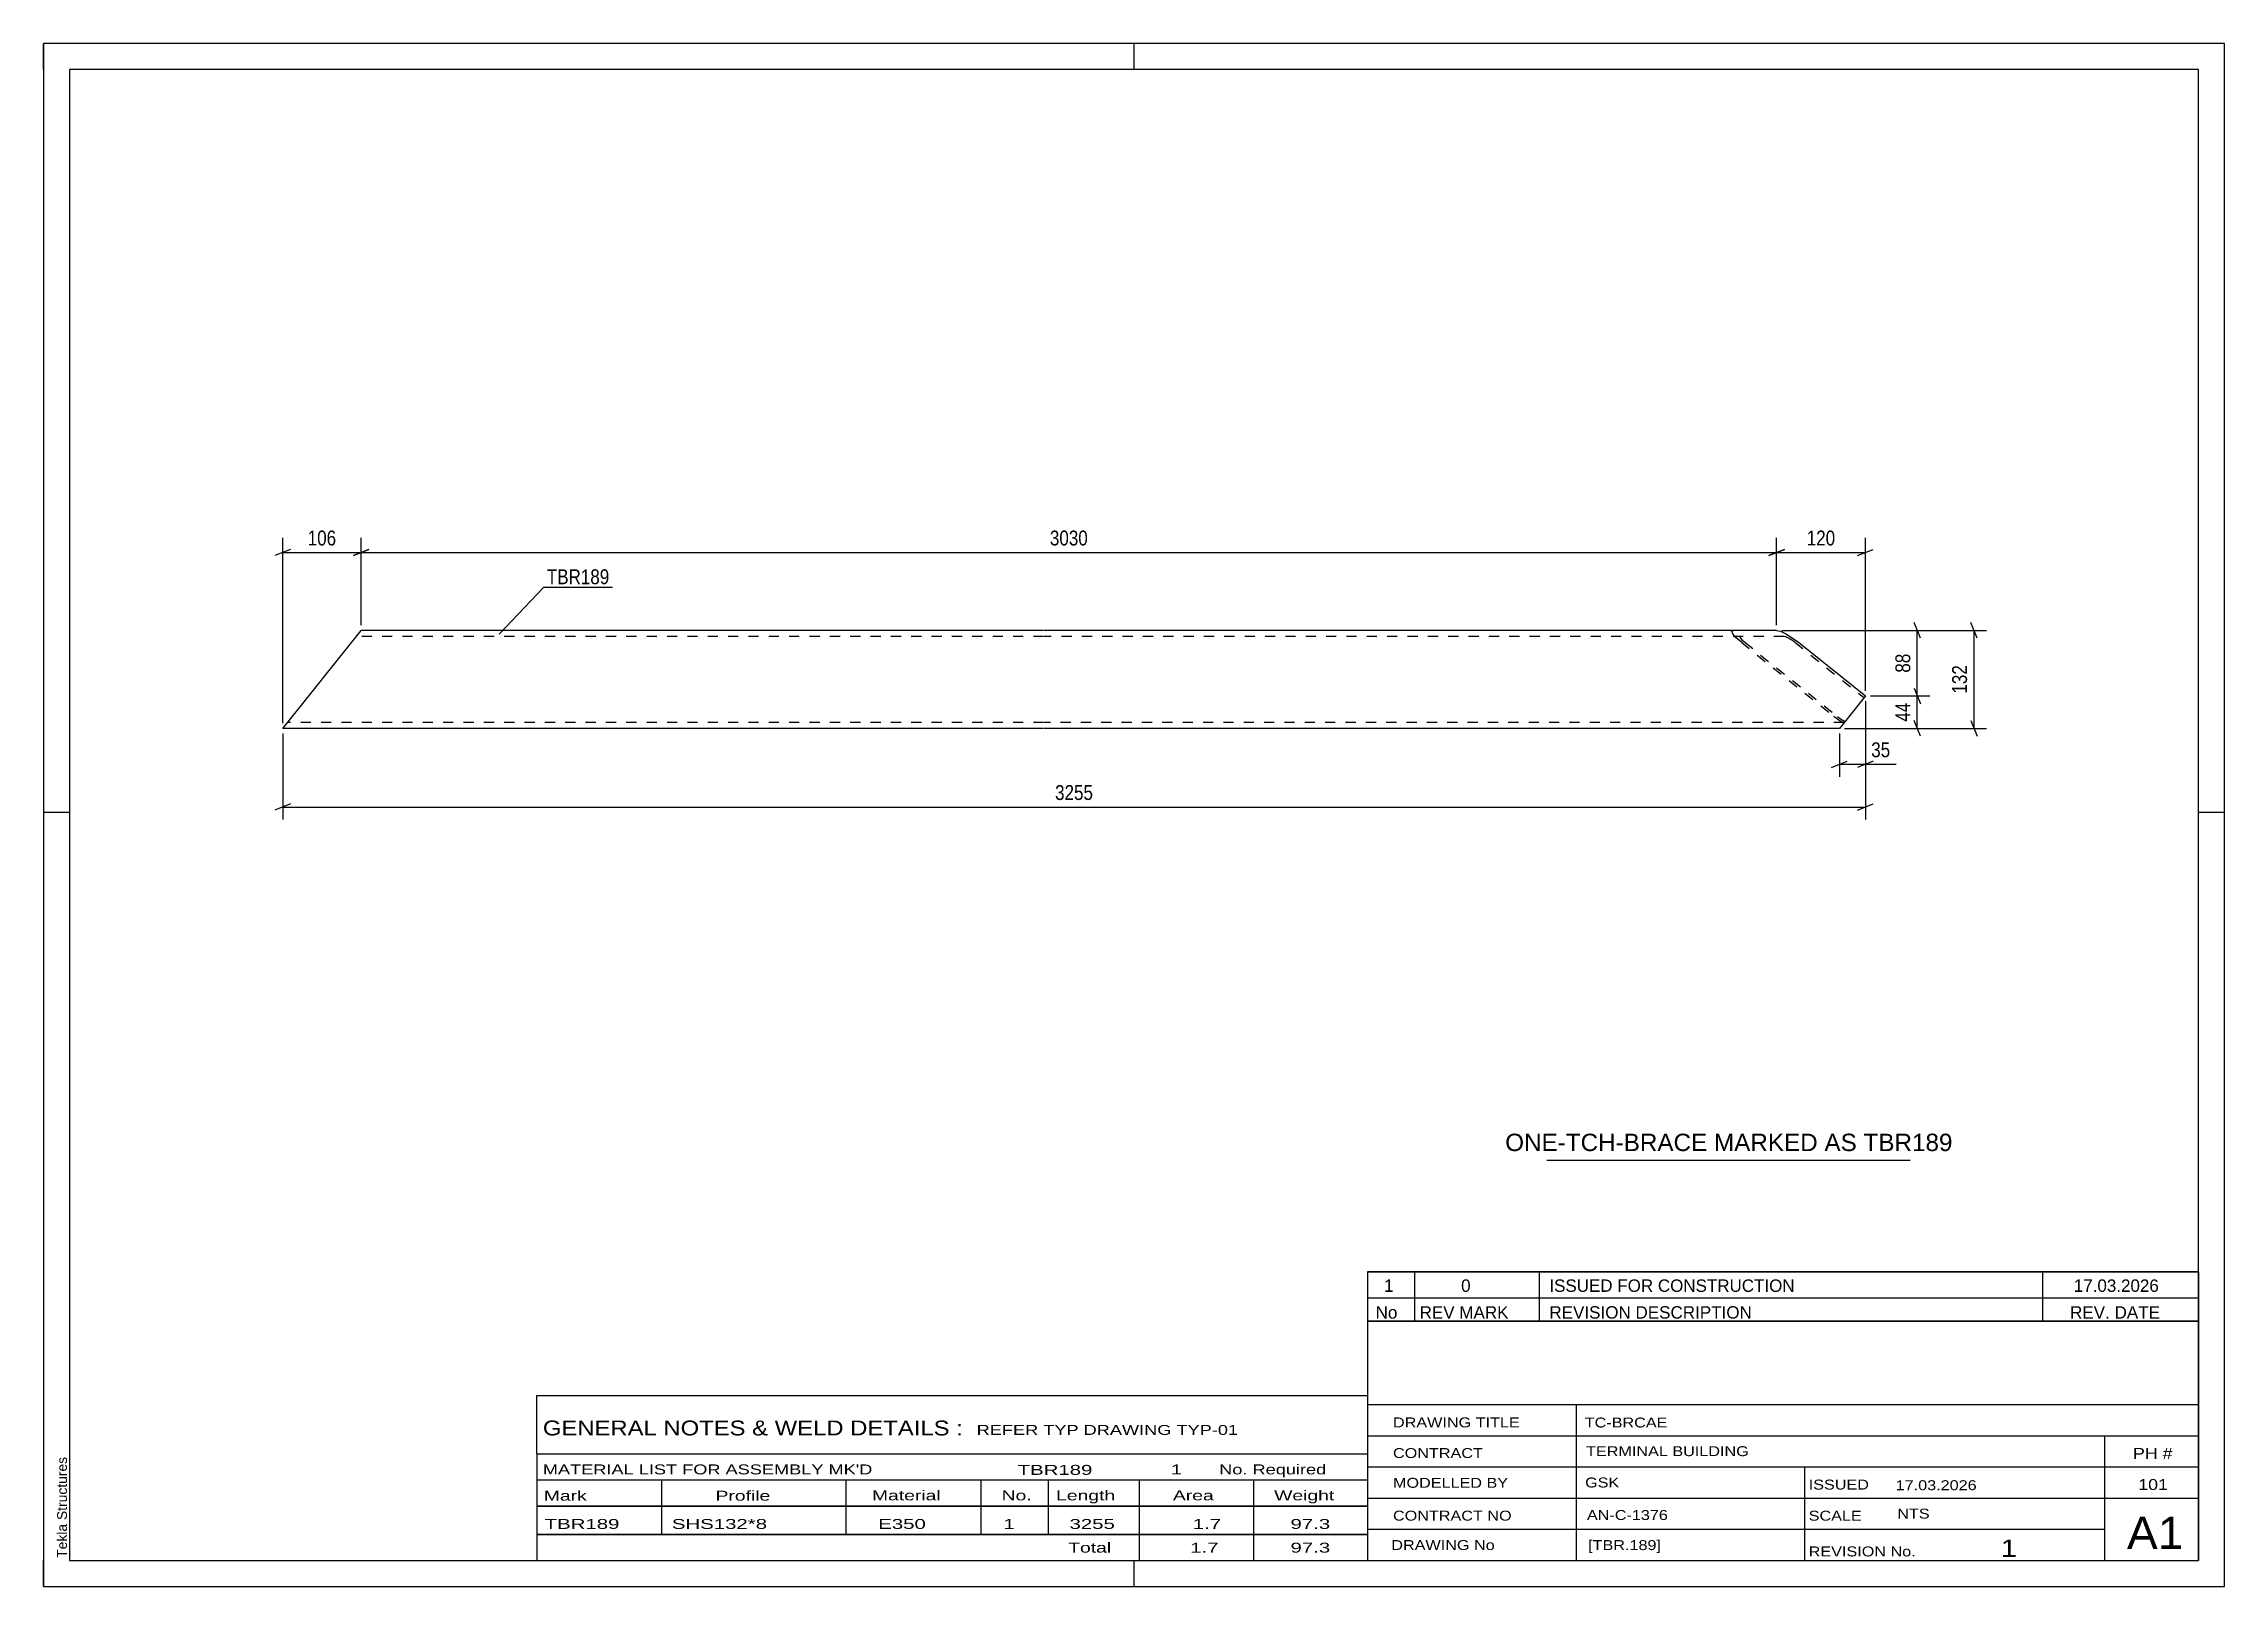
# Model space of a CAD drawing. Header units: millimetres. Extents: x 0 to 420, y 0 to 297.
import ezdxf

# ---------------------------------------------------------------- set-up
doc = ezdxf.new("R2010")
doc.units = ezdxf.units.MM
doc.linetypes.add('DXK_LINE_DOT2', pattern=[3.9198, 1.9599, -1.9599])
doc.styles.add('Arial', font='arial.ttf', dxfattribs={"height": 0.2})
doc.styles.add('Arial Narrow', font='ARIALN.TTF', dxfattribs={"height": 0.2})

# ---------------------------------------------------------------- blocks, each defined once
blk = doc.blocks.new('Unknown-580580416-1343')
at = {"color": 5, "linetype": 'Continuous'}
for p, q in [((420, 297), (0, 297)), ((0, 297), (0, 0)), ((0, 292), (0, 297)), ((210, 292), (210, 297)), ((420, 0), (420, 297)), ((415, 292), (5, 292)), ((5, 292), (5, 5)), ((415, 5), (415, 292)), ((5, 149), (0, 149)), ((420, 149), (415, 149)), ((0, 0), (0, 5)), ((5, 5), (415, 5)), ((210, 0), (210, 5)), ((0, 0), (420, 0))]:
    blk.add_line(p, q, dxfattribs=at)
at = {"color": 174, "linetype": 'Continuous', "style": 'Arial'}
blk.add_text('Tekla Structures', height=1.9102, rotation=90, dxfattribs=at).set_placement((4.5, 5.5))
blk = doc.blocks.new('Part-580580416-1250 - 1164')
at = {"color": 2, "linetype": 'Continuous'}
for p, q in [((46.06, 165.18), (61.15, 184.04)), ((192.58, 184.04), (61.15, 184.04)), ((333.76, 184.04), (192.68, 184.04)), ((333.76, 184.04), (334.49, 183.86)), ((334.49, 183.86), (335.54, 183.37)), ((335.54, 183.37), (336.76, 182.63)), ((336.76, 182.63), (337.95, 181.75)), ((337.95, 181.75), (350.85, 171.42)), ((350.85, 171.42), (345.85, 165.18)), ((192.58, 165.18), (46.06, 165.18)), ((345.85, 165.18), (192.68, 165.18))]:
    blk.add_line(p, q, dxfattribs=at)
at = {"color": 7, "linetype": 'DXK_LINE_DOT2'}
for p, q in [((192.58, 182.89), (60.24, 182.89)), ((335.19, 182.89), (192.68, 182.89)), ((325.15, 183.86), (325.44, 184.04)), ((325.34, 183.37), (325.15, 183.86)), ((325.97, 182.63), (325.34, 183.37)), ((326.97, 181.75), (325.97, 182.63)), ((326.72, 182.81), (326.87, 182.89)), ((326.79, 182.63), (326.72, 182.81)), ((326.82, 182.56), (326.79, 182.63)), ((326.82, 182.56), (327.14, 182.19)), ((326.97, 181.75), (344.81, 167.47)), ((327.14, 182.19), (327.63, 181.75)), ((327.63, 181.75), (345.48, 167.47)), ((335.55, 182.81), (335.19, 182.89)), ((336.08, 182.56), (335.55, 182.81)), ((336.69, 182.19), (336.08, 182.56)), ((337.28, 181.75), (336.69, 182.19)), ((337.28, 181.75), (350.59, 171.1)), ((46.97, 166.32), (47.04, 166.41)), ((192.58, 166.32), (46.97, 166.32)), ((346.77, 166.32), (192.68, 166.32)), ((346.01, 166.59), (344.81, 167.47)), ((345.48, 167.47), (346.08, 167.03)), ((346.66, 166.19), (346.01, 166.59)), ((346.08, 167.03), (346.68, 166.66)), ((346.68, 166.66), (346.94, 166.54)), ((347.04, 166.66), (346.98, 166.59))]:
    blk.add_line(p, q, dxfattribs=at)
blk = doc.blocks.new('StraightDimension-580580416-2008 - 1164')
at = {"color": 7, "linetype": 'Continuous'}
for p, q in [((361.45, 182.54), (360.25, 185.54)), ((334.76, 184.04), (363.25, 184.04)), ((360.85, 171.42), (360.85, 184.04)), ((360.25, 172.92), (361.45, 169.92)), ((351.85, 171.42), (363.25, 171.42))]:
    blk.add_line(p, q, dxfattribs=at)
at = {"color": 0}
blk.add_wipeout([(360.1, 180.16), (355.9, 180.16), (355.9, 175.3), (360.1, 175.3)], dxfattribs=at)
at = {"color": 3, "style": 'Arial Narrow'}
blk.add_text('88', height=2.863, rotation=90.0002, dxfattribs=at).set_placement((359.5, 175.9))
blk = doc.blocks.new('StraightDimension-580580416-1756 - 1164')
at = {"color": 7, "linetype": 'Continuous'}
for p, q in [((333.76, 185.04), (333.76, 201.89)), ((350.85, 172.42), (350.85, 201.89)), ((335.26, 199.64), (332.26, 198.44)), ((333.76, 199.04), (350.85, 199.04)), ((349.35, 198.44), (352.35, 199.64))]:
    blk.add_line(p, q, dxfattribs=at)
at = {"color": 0}
blk.add_wipeout([(345.65, 199.79), (345.65, 203.99), (338.96, 203.99), (338.96, 199.79)], dxfattribs=at)
at = {"color": 3, "style": 'Arial Narrow'}
blk.add_text('120', height=2.863, dxfattribs=at).set_placement((339.56, 200.39))
blk = doc.blocks.new('StraightDimension-580580416-1757 - 1164')
at = {"color": 7, "linetype": 'Continuous'}
for p, q in [((61.15, 185.04), (61.15, 201.89)), ((333.76, 185.04), (333.76, 201.89)), ((62.65, 199.64), (59.65, 198.44)), ((61.15, 199.04), (333.76, 199.04)), ((332.26, 198.44), (335.26, 199.64))]:
    blk.add_line(p, q, dxfattribs=at)
at = {"color": 0}
blk.add_wipeout([(201.71, 199.79), (201.71, 203.99), (193.2, 203.99), (193.2, 199.79)], dxfattribs=at)
at = {"color": 3, "style": 'Arial Narrow'}
blk.add_text('3030', height=2.863, dxfattribs=at).set_placement((193.8, 200.39))
blk = doc.blocks.new('StraightDimension-580580416-1758 - 1164')
at = {"color": 7, "linetype": 'Continuous'}
for p, q in [((46.06, 166.18), (46.06, 201.89)), ((61.15, 185.04), (61.15, 201.89)), ((47.56, 199.64), (44.56, 198.44)), ((46.06, 199.04), (61.15, 199.04)), ((59.65, 198.44), (62.65, 199.64))]:
    blk.add_line(p, q, dxfattribs=at)
at = {"color": 0}
blk.add_wipeout([(56.95, 199.79), (56.95, 203.99), (50.26, 203.99), (50.26, 199.79)], dxfattribs=at)
at = {"color": 3, "style": 'Arial Narrow'}
blk.add_text('106', height=2.863, dxfattribs=at).set_placement((50.86, 200.39))
blk = doc.blocks.new('StraightDimension-580580416-1977 - 1164')
at = {"color": 7, "linetype": 'Continuous'}
for p, q in [((350.85, 170.42), (350.85, 147.64)), ((46.06, 164.18), (46.06, 147.64)), ((47.56, 150.64), (44.56, 149.44)), ((46.06, 150.04), (350.85, 150.04)), ((349.35, 149.44), (352.35, 150.64))]:
    blk.add_line(p, q, dxfattribs=at)
at = {"color": 0}
blk.add_wipeout([(202.71, 150.79), (202.71, 154.99), (194.2, 154.99), (194.2, 150.79)], dxfattribs=at)
at = {"color": 3, "style": 'Arial Narrow'}
blk.add_text('3255', height=2.863, dxfattribs=at).set_placement((194.8, 151.39))
blk = doc.blocks.new('StraightDimension-580580416-1989 - 1164')
at = {"color": 7, "linetype": 'Continuous'}
for p, q in [((350.85, 170.42), (350.85, 155.87)), ((345.85, 164.18), (345.85, 155.87)), ((344.35, 157.67), (347.35, 158.87)), ((345.85, 158.27), (350.85, 158.27)), ((352.35, 158.87), (349.35, 157.67))]:
    blk.add_line(p, q, dxfattribs=at)
at = {"color": 0}
blk.add_wipeout([(356.23, 159.02), (356.23, 163.22), (351.38, 163.22), (351.38, 159.02)], dxfattribs=at)
at = {"color": 7, "linetype": 'Continuous'}
blk.add_line((350.85, 158.27), (356.76, 158.27), dxfattribs=at)
blk.add_line((350.85, 158.27), (356.76, 158.27), dxfattribs=at)
at = {"color": 3, "style": 'Arial Narrow'}
blk.add_text('35', height=2.863, dxfattribs=at).set_placement((351.98, 159.62))
blk = doc.blocks.new('StraightDimension-580580416-2009 - 1164')
at = {"color": 7, "linetype": 'Continuous'}
for p, q in [((360.25, 172.92), (361.45, 169.92)), ((351.85, 171.42), (363.25, 171.42)), ((360.85, 165.18), (360.85, 171.42)), ((346.85, 165.18), (363.25, 165.18)), ((361.45, 163.68), (360.25, 166.68))]:
    blk.add_line(p, q, dxfattribs=at)
at = {"color": 0}
blk.add_wipeout([(360.1, 170.73), (355.9, 170.73), (355.9, 165.87), (360.1, 165.87)], dxfattribs=at)
at = {"color": 3, "style": 'Arial Narrow'}
blk.add_text('44', height=2.863, rotation=90.0002, dxfattribs=at).set_placement((359.5, 166.47))
blk = doc.blocks.new('StraightDimension-580580416-2038 - 1164')
at = {"color": 7, "linetype": 'Continuous'}
for p, q in [((372.38, 182.54), (371.18, 185.54)), ((334.76, 184.04), (374.18, 184.04)), ((371.78, 165.18), (371.78, 184.04)), ((346.85, 165.18), (374.18, 165.18)), ((371.18, 166.68), (372.38, 163.68))]:
    blk.add_line(p, q, dxfattribs=at)
at = {"color": 0}
blk.add_wipeout([(371.03, 177.95), (366.83, 177.95), (366.83, 171.27), (371.03, 171.27)], dxfattribs=at)
at = {"color": 3, "style": 'Arial Narrow'}
blk.add_text('132', height=2.863, rotation=90.0002, dxfattribs=at).set_placement((370.43, 171.87))
blk = doc.blocks.new('Unknown-580580416-2084')
at = {"color": 7, "linetype": 'Continuous'}
for p, q in [((255, 60.55), (415, 60.55)), ((415, 60.55), (255, 60.55)), ((255, 60.55), (255, 55.55)), ((264, 60.55), (264, 55.55)), ((288, 60.55), (288, 55.55)), ((385, 60.55), (385, 55.55)), ((415, 60.55), (415, 55.55)), ((255, 55.55), (415, 55.55)), ((255, 55.55), (255, 51.05)), ((255, 55.55), (415, 55.55)), ((264, 55.55), (264, 51.05)), ((288, 55.55), (288, 51.05)), ((385, 55.55), (385, 51.05)), ((415, 55.55), (415, 51.05)), ((415, 51.05), (255, 51.05))]:
    blk.add_line(p, q, dxfattribs=at)
at = {"color": 7, "linetype": 'Continuous', "style": 'Arial Narrow'}
for s, height, width, p in [('1', 2.39, 1.196471, (258.16, 56.7)), ('0', 2.39, 1.196471, (273, 56.7)), ('ISSUED FOR CONSTRUCTION', 2.3861, 1.196471, (290, 56.7)), ('17.03.2026', 2.386, 1.196471, (391, 56.7)), ('No', 2.386, 1.2, (256.54, 51.55)), ('REV MARK', 2.386, 1.2, (265, 51.55)), ('REVISION DESCRIPTION', 2.3861, 1.2, (290, 51.55)), ('REV. DATE', 2.386, 1.2, (390.28, 51.55))]:
    blk.add_text(s, height=height, dxfattribs=dict(at, width=width)).set_placement(p)
blk = doc.blocks.new('Unknown-580580416-2083')
at = {"color": 7, "linetype": 'Continuous'}
for p, q in [((255, 51.05), (255, 5)), ((255, 51.05), (415, 51.05)), ((415, 51), (415, 5)), ((255, 35), (415, 35)), ((295.14, 35), (295.14, 5)), ((255, 29), (415, 29)), ((397, 5.05), (397, 29.05)), ((255, 23), (415, 23)), ((339.14, 23), (339.14, 5)), ((255, 17), (415, 17)), ((255, 11), (397, 11)), ((255, 5), (415, 5))]:
    blk.add_line(p, q, dxfattribs=at)
at = {"color": 7, "style": 'Arial Narrow'}
for s, height, width, p in [('DRAWING TITLE', 1.9089, 1.425378, (259.88, 30.61)), ('TC-BRCAE', 1.909, 1.425378, (296.81, 30.59)), ('CONTRACT', 1.909, 1.425378, (259.88, 24.71)), ('TERMINAL BUILDING', 1.9089, 1.425378, (297.06, 25.07)), ('MODELLED BY', 1.9089, 1.425378, (259.88, 18.98)), ('GSK', 1.909, 1.425378, (296.88, 19.04)), ('ISSUED', 1.909, 1.425378, (339.94, 18.64)), ('17.03.2026', 1.909, 1.425378, (356.69, 18.52)), ('CONTRACT NO', 1.9089, 1.425378, (259.88, 12.66)), ('AN-C-1376', 1.909, 1.425378, (297.23, 12.78)), ('SCALE', 1.909, 1.425378, (339.94, 12.65)), ('A1', 6.204, 1.25, (401.24, 7.2)), ('DRAWING No', 1.909, 1.425378, (259.56, 7)), ('[TBR.189]', 1.909, 1.425378, (297.46, 6.99)), ('1', 3.34, 1.5, (376.91, 5.68)), ('REVISION No.', 1.9089, 1.425378, (339.94, 5.77))]:
    blk.add_text(s, height=height, dxfattribs=dict(at, width=width)).set_placement(p)
at = {"color": 7, "linetype": 'Continuous', "style": 'Arial Narrow'}
for s, height, width, p in [('PH #', 2.1, 1.42538, (402.4, 24.55)), ('101', 2.1, 1.42538, (403.41, 18.55)), ('NTS', 1.909, 1.425378, (357, 13.05))]:
    blk.add_text(s, height=height, dxfattribs=dict(at, width=width)).set_placement(p)
blk = doc.blocks.new('Unknown-580580416-2085')
at = {"color": 7, "linetype": 'Continuous'}
for p, q in [((95, 36.75), (255, 36.75)), ((95, 25.5), (95, 36.75)), ((255, 36.75), (255, 25.5)), ((95, 25.5), (255, 25.5)), ((95, 25.5), (95, 20.5)), ((255, 25.5), (255, 20.5)), ((95, 20.5), (255, 20.5)), ((95, 20.5), (95, 15.5)), ((119, 20.5), (119, 15.5)), ((154.5, 20.5), (154.5, 15.5)), ((180.5, 20.5), (180.5, 15.5)), ((193.5, 20.5), (193.5, 15.5)), ((211, 20.5), (211, 15.5)), ((233, 20.5), (233, 15.5)), ((255, 20.5), (255, 15.5)), ((95, 15.5), (255, 15.5)), ((95, 15.45), (95, 10.05)), ((95, 15.45), (255, 15.45)), ((119, 15.5), (119, 10)), ((154.5, 15.5), (154.5, 10)), ((180.5, 15.5), (180.5, 10)), ((193.5, 15.5), (193.5, 10)), ((211, 15.5), (211, 10)), ((233, 15.5), (233, 10)), ((255, 15.45), (255, 10.05)), ((95, 10.05), (255, 10.05)), ((95, 10), (255, 10)), ((95, 10), (95, 5)), ((211, 10), (211, 5)), ((233, 10), (233, 5)), ((255, 10), (255, 5)), ((95, 5), (255, 5))]:
    blk.add_line(p, q, dxfattribs=at)
at = {"color": 7, "style": 'Arial Narrow'}
for s, height, width, p in [('GENERAL NOTES & WELD DETAILS :', 2.8633, 1.4, (96.15, 29.06)), ('REFER TYP DRAWING TYP-01', 1.9089, 1.6, (179.7, 29.16)), ("MATERIAL LIST FOR ASSEMBLY MK'D", 1.9089, 1.6, (96.15, 21.56)), ('TBR189', 1.909, 1.794707, (187.59, 21.47)), ('1', 1.91, 1.794707, (217.08, 21.56)), ('No. Required', 1.9089, 1.6, (226.41, 21.56)), ('Mark', 1.909, 1.7, (96.34, 16.5)), ('Profile', 1.909, 1.7, (129.41, 16.5)), ('Material', 1.909, 1.7, (159.54, 16.56)), ('No.', 1.909, 1.7, (184.5, 16.56)), ('Length', 1.909, 1.7, (195, 16.56)), ('Area', 1.909, 1.7, (217.5, 16.56)), ('Weight', 1.909, 1.7, (237, 16.56))]:
    blk.add_text(s, height=height, dxfattribs=dict(at, width=width)).set_placement(p)
at = {"color": 7, "linetype": 'Continuous', "style": 'Arial Narrow'}
for s, height, width, p in [('TBR189', 1.909, 1.794707, (96.5, 11.06)), ('SHS132*8', 1.909, 1.794707, (121, 11.06)), ('E350', 1.909, 1.794707, (160.74, 11.06)), ('1', 1.91, 1.794707, (184.86, 11.06)), ('3255', 1.909, 1.794707, (197.58, 11.06)), ('1.7', 1.909, 1.794707, (221.32, 11.06)), ('97.3', 1.909, 1.794707, (240.14, 11.06)), ('Total', 1.909, 1.7, (197.33, 6.5)), ('1.7', 1.909, 1.794707, (220.83, 6.5)), ('97.3', 1.909, 1.794707, (240.14, 6.5))]:
    blk.add_text(s, height=height, dxfattribs=dict(at, width=width)).set_placement(p)
blk = doc.blocks.new('Unknown-580580416-2086')
at = {"color": 7, "linetype": 'Continuous'}
blk.add_line((289.5, 82.05), (359.5, 82.05), dxfattribs=at)
at = {"color": 7, "style": 'Arial'}
blk.add_text('ONE-TCH-BRACE MARKED AS TBR189', height=3.3428, dxfattribs=at).set_placement((281.49, 83.8))
blk = doc.blocks.new('Mark-580580416-1304 - 1164')
at = {"color": 0}
blk.add_wipeout([(108.97, 192.93), (108.97, 195.93), (96.91, 195.93), (96.91, 192.93)], dxfattribs=at)
blk.add_wipeout([(108.97, 192.93), (108.97, 195.93), (96.91, 195.93), (96.91, 192.93)], dxfattribs=at)
at = {"color": 30, "linetype": 'Continuous'}
for p, q in [((87.73, 183.31), (96.31, 192.33)), ((96.31, 192.33), (109.57, 192.33))]:
    blk.add_line(p, q, dxfattribs=at)
at = {"color": 3, "style": 'Arial Narrow'}
blk.add_text('TBR189', height=2.863, dxfattribs=at).set_placement((96.91, 192.93))

msp = doc.modelspace()

# ---------------------------------------------------------------- block references
for name in ['Unknown-580580416-1343', 'Part-580580416-1250 - 1164', 'Unknown-580580416-2086', 'Unknown-580580416-2084', 'Unknown-580580416-2083', 'Unknown-580580416-2085']:
    msp.add_blockref(name, (0, 0))

# ---------------------------------------------------------------- next in the draw order: block references
msp.add_blockref('StraightDimension-580580416-2008 - 1164', (0, 0))

# ---------------------------------------------------------------- next in the draw order: block references
msp.add_blockref('StraightDimension-580580416-1756 - 1164', (0, 0))

# ---------------------------------------------------------------- next in the draw order: block references
msp.add_blockref('StraightDimension-580580416-1757 - 1164', (0, 0))

# ---------------------------------------------------------------- next in the draw order: block references
for name in ['StraightDimension-580580416-1758 - 1164', 'Mark-580580416-1304 - 1164']:
    msp.add_blockref(name, (0, 0))

# ---------------------------------------------------------------- next in the draw order: block references
msp.add_blockref('StraightDimension-580580416-1977 - 1164', (0, 0))

# ---------------------------------------------------------------- next in the draw order: block references
msp.add_blockref('StraightDimension-580580416-1989 - 1164', (0, 0))

# ---------------------------------------------------------------- next in the draw order: block references
msp.add_blockref('StraightDimension-580580416-2009 - 1164', (0, 0))

# ---------------------------------------------------------------- next in the draw order: block references
msp.add_blockref('StraightDimension-580580416-2038 - 1164', (0, 0))

doc.saveas('drawing.dxf')
